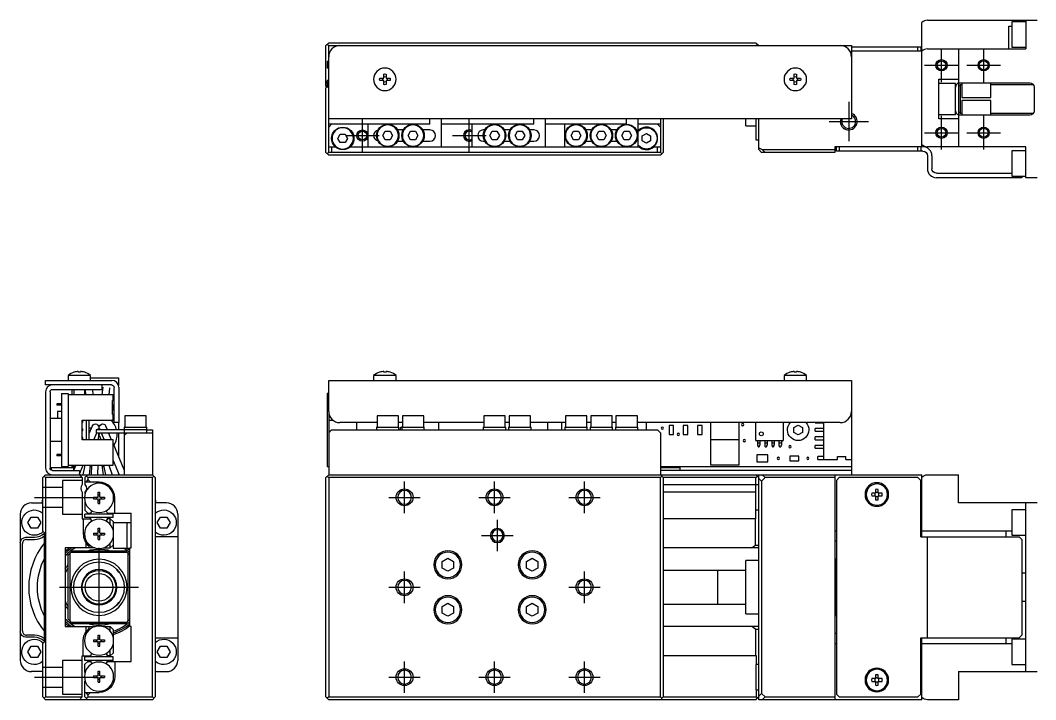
# Model space of a CAD drawing. Extents: x 0 to 600, y -8 to 203.
# Drawn here: x 0 to 180.6, y 82.5 to 203.4 of the extents above; entities that cross this region are included whole.
import ezdxf

# ---------------------------------------------------------------- set-up
doc = ezdxf.new("R2010")
doc.units = 0
doc.header["$LTSCALE"] = 0.5
doc.linetypes.add('CENTER', pattern=[50.8, 31.75, -6.35, 6.35, -6.35])
doc.linetypes.add('DASHED', pattern=[19.05, 12.7, -6.35])
for name, color, linetype in [('MSM_CENTER', 1, 'CENTER'), ('MSM_CONTINUOUS', 7, 'CONTINUOUS'), ('MSM_DASHED', 4, 'DASHED'), ('MSM_NARROW', 5, 'CONTINUOUS')]:
    doc.layers.add(name, color=color, linetype=linetype)

msp = doc.modelspace()

# ---------------------------------------------------------------- linework, layer by layer
at = {"layer": 'MSM_CENTER'}
for p, q in [((163.85, 192.41), (163.85, 198.41)), ((171.35, 192.41), (171.35, 198.41)), ((160.85, 195.41), (166.85, 195.41)), ((168.35, 195.41), (174.35, 195.41)), ((147.35, 188.91), (147.35, 181.91)), ((163.85, 180.41), (163.85, 186.41)), ((171.35, 180.41), (171.35, 186.41)), ((60.85, 179.91), (60.85, 185.91)), ((79.85, 179.91), (79.85, 185.91)), ((143.85, 185.41), (150.85, 185.41)), ((57.85, 182.91), (63.85, 182.91)), ((76.85, 182.91), (82.85, 182.91)), ((160.85, 183.41), (166.85, 183.41)), ((168.35, 183.41), (174.35, 183.41)), ((68.35, 115.74), (68.35, 121.34)), ((84.35, 115.74), (84.35, 121.34)), ((100.35, 115.74), (100.35, 121.34)), ((2.5, 118.54), (13, 118.54)), ((65.55, 118.54), (71.15, 118.54)), ((81.55, 118.54), (87.15, 118.54)), ((97.55, 118.54), (103.15, 118.54)), ((84.85, 108.94), (84.85, 114.54)), ((82.05, 111.74), (87.65, 111.74)), ((14, 95.54), (14, 109.54)), ((68.35, 99.74), (68.35, 105.34)), ((100.35, 99.74), (100.35, 105.34)), ((7, 102.54), (21, 102.54)), ((65.55, 102.54), (71.15, 102.54)), ((97.55, 102.54), (103.15, 102.54)), ((68.35, 83.74), (68.35, 89.34)), ((84.35, 83.74), (84.35, 89.34)), ((100.35, 83.74), (100.35, 89.34)), ((2.5, 86.54), (13, 86.54)), ((65.55, 86.54), (71.15, 86.54)), ((81.55, 86.54), (87.15, 86.54)), ((97.55, 86.54), (103.15, 86.54))]:
    msp.add_line(p, q, dxfattribs=at)
at = {"layer": 'MSM_CONTINUOUS'}
for p, q in [((160.35, 197.93), (160.35, 203.03)), ((161.35, 203.41), (180.85, 203.41)), ((175.85, 202.36), (176.35, 202.36)), ((175.85, 198.31), (175.85, 202.36)), ((176.35, 203.16), (176.35, 198.66)), ((178.85, 203.16), (176.35, 203.16)), ((178.85, 203.41), (178.85, 198.31)), ((54.35, 198.91), (54.85, 199.41)), ((54.35, 191.71), (54.35, 198.91)), ((54.6, 199.16), (54.85, 198.91)), ((54.85, 199.41), (130.85, 199.41)), ((54.85, 198.91), (147.85, 198.91)), ((54.85, 179.91), (54.85, 198.91)), ((131.35, 198.91), (130.85, 199.41)), ((130.85, 198.91), (131.1, 199.16)), ((147.85, 198.91), (147.85, 185.91)), ((147.85, 198.71), (160.15, 198.71)), ((159.65, 197.91), (159.65, 198.71)), ((160.15, 198.71), (160.15, 197.91)), ((176.35, 198.66), (178.85, 198.66)), ((160.35, 197.91), (147.85, 197.91)), ((160.35, 180.91), (160.35, 197.91)), ((161.35, 198.31), (178.85, 198.31)), ((166.85, 198.31), (166.85, 192.28)), ((54.55, 196.11), (54.55, 194.91)), ((54.85, 196.11), (54.55, 196.11)), ((54.85, 194.91), (54.55, 194.91)), ((64.65, 193.11), (64.65, 193.84)), ((65.05, 193.84), (65.05, 193.11)), ((137.65, 193.11), (137.65, 193.84)), ((138.05, 193.84), (138.05, 193.11)), ((54.85, 192.91), (54.35, 192.41)), ((54.85, 192.41), (54.35, 192.41)), ((54.35, 192.21), (54.85, 192.21)), ((54.35, 191.41), (54.85, 191.91)), ((54.45, 191.61), (54.35, 191.71)), ((54.45, 191.51), (54.45, 191.71)), ((54.6, 191.66), (54.85, 191.41)), ((54.85, 192.01), (54.75, 192.01)), ((63.92, 193.11), (64.65, 193.11)), ((64.65, 192.71), (63.92, 192.71)), ((64.65, 191.98), (64.65, 192.71)), ((65.05, 193.11), (65.78, 193.11)), ((65.05, 192.71), (65.05, 191.98)), ((65.78, 192.71), (65.05, 192.71)), ((136.92, 193.11), (137.65, 193.11)), ((137.65, 192.71), (136.92, 192.71)), ((137.65, 191.98), (137.65, 192.71)), ((138.05, 193.11), (138.78, 193.11)), ((138.05, 192.71), (138.05, 191.98)), ((138.78, 192.71), (138.05, 192.71)), ((163.35, 192.91), (166.85, 192.91)), ((163.35, 185.91), (163.35, 192.91)), ((166.35, 192.16), (163.35, 192.16)), ((166.35, 186.66), (166.35, 192.16)), ((166.85, 192.28), (166.94, 192.28)), ((166.86, 192.26), (166.94, 192.28)), ((166.95, 186.54), (166.95, 192.29)), ((167.15, 191.91), (166.95, 191.71)), ((167.15, 192.31), (179.55, 192.31)), ((167.15, 191.91), (167.15, 186.91)), ((167.45, 191.91), (167.15, 191.91)), ((167.45, 192.31), (167.45, 189.66)), ((172.65, 189.66), (172.65, 192.31)), ((180.24, 191.91), (172.65, 191.91)), ((180.35, 191.51), (180.35, 187.31)), ((54.35, 179.91), (54.35, 191.41)), ((167.45, 189.66), (172.65, 189.66)), ((167.45, 189.16), (167.45, 186.51)), ((172.65, 189.16), (167.45, 189.16)), ((172.65, 186.51), (172.65, 189.16)), ((163.35, 186.66), (166.35, 186.66)), ((166.85, 186.54), (166.85, 180.91)), ((166.85, 186.54), (166.94, 186.54)), ((166.94, 186.54), (166.86, 186.57)), ((166.95, 187.11), (167.15, 186.91)), ((167.15, 186.91), (167.45, 186.91)), ((179.55, 186.51), (167.15, 186.51)), ((172.65, 186.91), (180.24, 186.91)), ((147.85, 185.91), (54.85, 185.91)), ((54.85, 184.41), (55.35, 184.91)), ((72.85, 184.91), (54.85, 184.91)), ((61.85, 180.91), (61.85, 184.91)), ((72.85, 184.91), (72.85, 185.91)), ((74.85, 185.91), (74.85, 180.91)), ((91.35, 184.91), (74.85, 184.91)), ((80.35, 180.91), (80.35, 184.91)), ((91.35, 184.91), (91.35, 185.91)), ((93.35, 185.91), (93.35, 180.91)), ((107.85, 184.91), (93.35, 184.91)), ((96.85, 180.91), (96.85, 184.91)), ((107.85, 184.91), (107.85, 185.91)), ((109.85, 185.91), (109.85, 180.91)), ((113.85, 184.91), (109.85, 184.91)), ((113.35, 184.91), (113.85, 184.41)), ((113.85, 185.91), (113.85, 179.91)), ((114.35, 185.91), (114.35, 179.91)), ((129.05, 184.66), (129.05, 185.91)), ((129.05, 184.66), (130.85, 184.66)), ((130.85, 185.91), (130.85, 182.16)), ((131.35, 180.41), (131.35, 185.91)), ((166.85, 185.91), (163.35, 185.91)), ((56.49, 182.41), (56.92, 183.16)), ((56.92, 181.66), (56.49, 182.41)), ((56.92, 183.16), (57.78, 183.16)), ((57.78, 183.16), (58.22, 182.41)), ((58.22, 182.41), (57.78, 181.66)), ((64.49, 182.91), (64.92, 183.66)), ((64.92, 182.16), (64.49, 182.91)), ((64.92, 183.66), (65.78, 183.66)), ((65.78, 183.66), (66.22, 182.91)), ((66.22, 182.91), (65.78, 182.16)), ((68.12, 183.91), (67.08, 183.91)), ((68.99, 182.91), (69.42, 183.66)), ((69.42, 182.16), (68.99, 182.91)), ((69.42, 183.66), (70.28, 183.66)), ((70.28, 183.66), (70.72, 182.91)), ((70.72, 182.91), (70.28, 182.16)), ((72.85, 183.91), (71.58, 183.91)), ((82.62, 183.91), (82.35, 183.91)), ((83.49, 182.91), (83.92, 183.66)), ((83.92, 182.16), (83.49, 182.91)), ((83.92, 183.66), (84.78, 183.66)), ((84.78, 183.66), (85.22, 182.91)), ((85.22, 182.91), (84.78, 182.16)), ((87.12, 183.91), (86.08, 183.91)), ((87.99, 182.91), (88.42, 183.66)), ((88.42, 182.16), (87.99, 182.91)), ((88.42, 183.66), (89.28, 183.66)), ((89.28, 183.66), (89.72, 182.91)), ((89.72, 182.91), (89.28, 182.16)), ((91.35, 183.91), (90.58, 183.91)), ((97.99, 182.91), (98.42, 183.66)), ((98.42, 182.16), (97.99, 182.91)), ((98.42, 183.66), (99.28, 183.66)), ((99.28, 183.66), (99.72, 182.91)), ((99.72, 182.91), (99.28, 182.16)), ((101.62, 183.91), (100.58, 183.91)), ((102.49, 182.91), (102.92, 183.66)), ((102.92, 182.16), (102.49, 182.91)), ((102.92, 183.66), (103.78, 183.66)), ((103.78, 183.66), (104.22, 182.91)), ((104.22, 182.91), (103.78, 182.16)), ((106.12, 183.91), (105.08, 183.91)), ((106.99, 182.91), (107.42, 183.66)), ((107.42, 182.16), (106.99, 182.91)), ((107.42, 183.66), (108.28, 183.66)), ((108.28, 183.66), (108.72, 182.91)), ((108.72, 182.91), (108.28, 182.16)), ((110.6, 182.85), (111.35, 183.28)), ((110.6, 181.98), (110.6, 182.85)), ((111.35, 183.28), (112.1, 182.85)), ((112.1, 182.85), (112.1, 181.98)), ((54.85, 180.91), (56.03, 180.91)), ((55.35, 180.91), (55.35, 179.91)), ((57.78, 181.66), (56.92, 181.66)), ((58.67, 180.91), (110.03, 180.91)), ((65.78, 182.16), (64.92, 182.16)), ((67.08, 181.91), (68.12, 181.91)), ((70.28, 182.16), (69.42, 182.16)), ((71.58, 181.91), (72.85, 181.91)), ((82.35, 181.91), (82.62, 181.91)), ((84.78, 182.16), (83.92, 182.16)), ((86.08, 181.91), (87.12, 181.91)), ((89.28, 182.16), (88.42, 182.16)), ((90.58, 181.91), (91.35, 181.91)), ((99.28, 182.16), (98.42, 182.16)), ((100.58, 181.91), (101.62, 181.91)), ((103.78, 182.16), (102.92, 182.16)), ((105.08, 181.91), (106.12, 181.91)), ((108.28, 182.16), (107.42, 182.16)), ((111.35, 181.55), (110.6, 181.98)), ((112.1, 181.98), (111.35, 181.55)), ((112.67, 180.91), (113.85, 180.91)), ((113.35, 179.91), (113.35, 180.91)), ((130.85, 182.16), (131.35, 182.16)), ((131.35, 180.72), (131.96, 180.41)), ((160.55, 180.91), (144.85, 180.91)), ((144.85, 180.91), (144.85, 179.91)), ((145.15, 180.11), (145.15, 180.91)), ((145.65, 180.91), (145.65, 180.11)), ((159.65, 180.11), (159.65, 180.91)), ((160.15, 180.91), (160.15, 180.11)), ((178.85, 180.91), (161.35, 180.91)), ((178.85, 175.41), (178.85, 180.91)), ((54.85, 179.41), (54.35, 179.91)), ((54.85, 179.91), (54.6, 179.66)), ((113.85, 179.91), (54.85, 179.91)), ((113.85, 179.41), (54.85, 179.41)), ((114.1, 179.66), (113.85, 179.91)), ((113.85, 179.41), (114.35, 179.91)), ((131.85, 179.91), (131.35, 180.41)), ((144.85, 179.91), (131.85, 179.91)), ((131.96, 180.41), (144.85, 180.41)), ((131.96, 180.41), (132.46, 179.91)), ((160.55, 180.11), (145.15, 180.11)), ((161.35, 179.31), (161.35, 177.01)), ((162.15, 179.31), (162.15, 177.01)), ((176.35, 180.16), (176.35, 175.66)), ((178.85, 180.16), (176.35, 180.16)), ((162.95, 176.21), (176.35, 176.21)), ((178.15, 175.41), (162.95, 175.41)), ((176.35, 175.66), (178.85, 175.66)), ((177.65, 175.41), (177.65, 175.66)), ((178.15, 175.66), (178.15, 175.41)), ((180.85, 175.41), (178.85, 175.41)), ((10.3, 140.79), (10.3, 140.92)), ((10.7, 140.92), (10.7, 140.79)), ((64.65, 140.79), (64.65, 140.92)), ((65.05, 140.92), (65.05, 140.79)), ((137.65, 140.79), (137.65, 140.92)), ((138.05, 140.92), (138.05, 140.79)), ((4.5, 138.54), (4.5, 139.34)), ((4.5, 139.34), (16.3, 139.34)), ((12.5, 140.23), (8.5, 140.23)), ((8.5, 140.23), (8.5, 139.34)), ((9.57, 140.79), (9.55, 140.79)), ((10.7, 140.79), (10.3, 140.79)), ((11.45, 140.79), (11.43, 140.79)), ((12.5, 139.34), (12.5, 140.23)), ((12.5, 139.79), (17.47, 139.79)), ((17.47, 139.79), (17.47, 138.41)), ((54.85, 133.84), (54.85, 139.34)), ((54.85, 139.34), (147.85, 139.34)), ((66.85, 140.23), (62.85, 140.23)), ((62.85, 140.23), (62.85, 139.34)), ((63.92, 140.79), (63.9, 140.79)), ((65.05, 140.79), (64.65, 140.79)), ((65.8, 140.79), (65.78, 140.79)), ((66.85, 139.34), (66.85, 140.23)), ((139.85, 140.23), (135.85, 140.23)), ((135.85, 140.23), (135.85, 139.34)), ((136.92, 140.79), (136.9, 140.79)), ((138.05, 140.79), (137.65, 140.79)), ((138.8, 140.79), (138.78, 140.79)), ((139.85, 139.34), (139.85, 140.23)), ((147.85, 139.34), (147.85, 122.54)), ((16.2, 138.54), (4.5, 138.54)), ((4.5, 137.34), (4.5, 123.74)), ((5.3, 137.34), (5.3, 123.74)), ((5.7, 137.74), (14.5, 137.74)), ((9.19, 137.74), (9.19, 136.79)), ((9.5, 137.74), (9.5, 136.79)), ((11.5, 137.74), (11.67, 136.79)), ((11.5, 136.79), (11.5, 137.74)), ((12.99, 136.79), (12.82, 137.74)), ((14.5, 138.54), (14.5, 137.74)), ((14.65, 138.15), (14.53, 136.79)), ((15.83, 136.79), (15.95, 138.03)), ((16.7, 131.84), (16.7, 138.04)), ((17.5, 138.14), (17.5, 131.84)), ((7.3, 137.04), (7.3, 124.04)), ((7.3, 137.04), (8.5, 137.04)), ((8.5, 137.04), (8.5, 124.04)), ((16.5, 136.79), (8.5, 136.79)), ((16.4, 133.29), (16.4, 135.79)), ((16.5, 135.79), (16.4, 135.79)), ((16.5, 135.79), (16.5, 136.79)), ((54.55, 137.04), (54.55, 124.04)), ((54.85, 137.04), (54.55, 137.04)), ((7.3, 135.16), (6.5, 135.16)), ((6.5, 135.16), (6.5, 134.91)), ((7.3, 134.91), (6.5, 134.91)), ((7.3, 133.79), (6.62, 133.79)), ((6.62, 133.79), (6.62, 132.54)), ((16.4, 134.99), (16.5, 134.99)), ((16.4, 134.61), (16.5, 134.61)), ((16.4, 134.46), (16.5, 134.46)), ((16.4, 134.09), (16.5, 134.09)), ((16.5, 134.09), (16.5, 134.99)), ((7.3, 132.54), (5.3, 132.54)), ((11, 128.79), (11, 132.29)), ((11, 132.29), (16.5, 132.29)), ((11.7, 132.29), (11.7, 128.79)), ((12.2, 132.29), (12.2, 128.79)), ((16.5, 133.29), (16.4, 133.29)), ((16.5, 132.29), (16.5, 133.29)), ((22.4, 133.04), (18.6, 133.04)), ((18.6, 133.04), (18.6, 131.04)), ((22.4, 131.04), (22.4, 133.04)), ((54.93, 133.29), (54.85, 133.29)), ((54.85, 133.29), (54.85, 122.54)), ((54.85, 132.29), (55.59, 132.29)), ((67.25, 133.04), (63.45, 133.04)), ((63.45, 133.04), (63.45, 131.04)), ((67.25, 131.04), (67.25, 133.04)), ((71.75, 133.04), (67.95, 133.04)), ((67.95, 133.04), (67.95, 131.04)), ((71.75, 131.04), (71.75, 133.04)), ((86.25, 133.04), (82.45, 133.04)), ((82.45, 133.04), (82.45, 131.04)), ((86.25, 131.04), (86.25, 133.04)), ((90.75, 133.04), (86.95, 133.04)), ((86.95, 133.04), (86.95, 131.04)), ((90.75, 131.04), (90.75, 133.04)), ((100.75, 133.04), (96.95, 133.04)), ((96.95, 133.04), (96.95, 131.04)), ((100.75, 131.04), (100.75, 133.04)), ((105.25, 133.04), (101.45, 133.04)), ((101.45, 133.04), (101.45, 131.04)), ((105.25, 131.04), (105.25, 133.04)), ((109.75, 133.04), (105.95, 133.04)), ((105.95, 133.04), (105.95, 131.04)), ((109.75, 131.04), (109.75, 133.04)), ((12.8, 131.22), (12.2, 129.81)), ((13.07, 128.79), (13.6, 130.04)), ((13.5, 130.54), (13.5, 130.04)), ((22.5, 130.54), (13.5, 130.54)), ((13.5, 130.04), (23.5, 130.04)), ((13.81, 130.54), (13.9, 130.75)), ((14.1, 130.75), (14.19, 130.54)), ((14.4, 130.04), (14.93, 128.79)), ((15.49, 130.54), (15.2, 131.22)), ((16.24, 128.79), (15.71, 130.04)), ((17.5, 131.84), (16.7, 131.84)), ((17.47, 131.84), (17.47, 130.54)), ((17.47, 130.04), (17.47, 125.89)), ((18.5, 131.04), (22.5, 131.04)), ((18.5, 131.04), (22.5, 131.04)), ((18.5, 131.04), (18.5, 122.54)), ((18.5, 129.54), (19, 130.04)), ((22.5, 130.04), (22.5, 131.04)), ((22.5, 130.54), (23.5, 130.54)), ((23.5, 130.54), (23.5, 122.54)), ((55.35, 130.54), (54.85, 130.04)), ((55.35, 130.54), (113.35, 130.54)), ((63.45, 131.84), (56.85, 131.84)), ((59.85, 130.54), (59.85, 131.84)), ((63.35, 131.04), (67.35, 131.04)), ((63.35, 131.04), (63.35, 130.54)), ((67.95, 131.84), (67.25, 131.84)), ((67.35, 130.54), (67.35, 131.04)), ((67.6, 130.97), (67.95, 131.17)), ((67.6, 130.54), (67.6, 130.97)), ((67.85, 131.04), (71.85, 131.04)), ((67.85, 131.04), (67.85, 130.54)), ((82.45, 131.84), (71.75, 131.84)), ((71.85, 130.54), (71.85, 131.04)), ((74.45, 130.54), (74.45, 131.84)), ((82.35, 131.04), (86.35, 131.04)), ((82.35, 131.04), (82.35, 130.54)), ((86.95, 131.84), (86.25, 131.84)), ((86.35, 130.54), (86.35, 131.04)), ((86.85, 131.04), (90.85, 131.04)), ((86.85, 131.04), (86.85, 130.54)), ((96.95, 131.84), (90.75, 131.84)), ((90.85, 130.54), (90.85, 131.04)), ((93.85, 130.54), (93.85, 131.84)), ((96.25, 131.84), (96.25, 130.54)), ((96.85, 131.04), (100.85, 131.04)), ((96.85, 131.04), (96.85, 130.54)), ((101.45, 131.84), (100.75, 131.84)), ((100.85, 130.54), (100.85, 131.04)), ((101.35, 131.04), (105.35, 131.04)), ((101.35, 131.04), (101.35, 130.54)), ((105.95, 131.84), (105.25, 131.84)), ((105.35, 130.54), (105.35, 131.04)), ((105.85, 131.04), (109.85, 131.04)), ((105.85, 131.04), (105.85, 130.54)), ((145.85, 131.84), (109.75, 131.84)), ((109.85, 130.54), (109.85, 131.04)), ((111.35, 130.54), (111.35, 131.84)), ((113.85, 130.04), (113.35, 130.54)), ((113.85, 130.04), (113.85, 122.54)), ((116.18, 131.34), (115.38, 131.34)), ((115.38, 131.34), (115.38, 129.74)), ((116.18, 129.74), (116.18, 131.34)), ((117.92, 131.34), (117.92, 129.74)), ((118.72, 131.34), (117.92, 131.34)), ((118.72, 129.74), (118.72, 131.34)), ((120.46, 131.34), (120.46, 129.74)), ((121.26, 131.34), (120.46, 131.34)), ((121.26, 129.74), (121.26, 131.34)), ((122.85, 124.29), (122.85, 131.84)), ((127.85, 124.29), (127.85, 131.84)), ((130.8, 128.69), (130.8, 131.84)), ((135.7, 131.84), (135.7, 128.69)), ((137.6, 130.97), (138.35, 131.4)), ((137.6, 130.1), (137.6, 130.97)), ((138.35, 129.67), (137.6, 130.1)), ((138.35, 131.4), (139.1, 130.97)), ((139.1, 130.1), (138.35, 129.67)), ((139.1, 130.97), (139.1, 130.1)), ((141.35, 131.79), (141.35, 131.84)), ((141.35, 131.79), (142.85, 131.79)), ((141.35, 130.29), (141.35, 130.79)), ((142.85, 130.79), (141.35, 130.79)), ((141.35, 130.29), (142.85, 130.29)), ((142.85, 131.84), (142.85, 125.29)), ((5.3, 128.54), (7.3, 128.54)), ((16.5, 128.79), (11, 128.79)), ((13.93, 128.79), (13.95, 129.67)), ((14.08, 129.5), (14.31, 128.79)), ((16.5, 124.29), (16.5, 128.79)), ((115.38, 129.74), (116.18, 129.74)), ((117.92, 129.74), (118.72, 129.74)), ((120.46, 129.74), (121.26, 129.74)), ((127.85, 128.79), (122.85, 128.79)), ((135.6, 128.59), (130.9, 128.59)), ((131.13, 128.59), (131.13, 127.85)), ((131.56, 128.59), (131.56, 127.85)), ((132.4, 128.59), (132.4, 127.85)), ((132.83, 128.59), (132.83, 127.85)), ((133.67, 128.59), (133.67, 127.85)), ((134.1, 128.59), (134.1, 127.85)), ((134.94, 128.59), (134.94, 127.85)), ((135.37, 128.59), (135.37, 127.85)), ((141.35, 128.79), (141.35, 129.29)), ((142.85, 129.29), (141.35, 129.29)), ((141.35, 128.79), (142.85, 128.79)), ((18.5, 123.46), (16.5, 128.17)), ((131.56, 128.15), (131.13, 128.15)), ((131.24, 127.79), (131.13, 127.85)), ((131.24, 127.54), (131.24, 127.79)), ((131.24, 127.54), (131.44, 127.54)), ((131.56, 127.85), (131.44, 127.79)), ((131.44, 127.79), (131.44, 127.54)), ((132.83, 128.15), (132.4, 128.15)), ((132.51, 127.79), (132.4, 127.85)), ((132.51, 127.54), (132.51, 127.79)), ((132.51, 127.54), (132.71, 127.54)), ((132.83, 127.85), (132.71, 127.79)), ((132.71, 127.79), (132.71, 127.54)), ((134.1, 128.15), (133.67, 128.15)), ((133.78, 127.79), (133.67, 127.85)), ((133.78, 127.54), (133.78, 127.79)), ((133.78, 127.54), (133.98, 127.54)), ((134.1, 127.85), (133.98, 127.79)), ((133.98, 127.79), (133.98, 127.54)), ((135.37, 128.15), (134.94, 128.15)), ((135.05, 127.79), (134.94, 127.85)), ((135.05, 127.54), (135.05, 127.79)), ((135.05, 127.54), (135.25, 127.54)), ((135.37, 127.85), (135.25, 127.79)), ((135.25, 127.79), (135.25, 127.54)), ((141.35, 127.29), (141.35, 127.79)), ((142.85, 127.79), (141.35, 127.79)), ((141.35, 127.29), (142.85, 127.29)), ((7.3, 126.16), (6.5, 126.16)), ((6.5, 126.16), (6.5, 125.91)), ((7.3, 125.91), (6.5, 125.91)), ((16.5, 125.1), (17.59, 122.54)), ((132.98, 126.08), (130.98, 126.08)), ((130.98, 126.08), (130.98, 124.83)), ((130.98, 124.83), (132.98, 124.83)), ((132.98, 124.83), (132.98, 126.08)), ((136.89, 125.86), (136.89, 125.06)), ((138.49, 125.86), (136.89, 125.86)), ((136.89, 125.06), (138.49, 125.06)), ((138.49, 125.06), (138.49, 125.86)), ((141.85, 125.29), (141.85, 125.79)), ((142.85, 125.79), (141.85, 125.79)), ((141.85, 125.29), (145.35, 125.29)), ((145.35, 125.79), (146.85, 125.79)), ((145.35, 125.29), (145.35, 125.79)), ((146.85, 125.29), (146.85, 125.79)), ((146.85, 125.29), (147.85, 125.29)), ((5.5, 123.84), (9.5, 123.84)), ((5.5, 123.84), (5.5, 123.39)), ((5.7, 123.34), (10.5, 123.34)), ((7.3, 124.04), (8.5, 124.04)), ((8.5, 124.29), (16.5, 124.29)), ((9.19, 124.29), (9.19, 123.94)), ((9.7, 123.94), (9.19, 123.94)), ((9.85, 124.29), (9.5, 123.46)), ((9.5, 123.34), (9.5, 123.84)), ((10.5, 122.74), (11.16, 124.29)), ((10.5, 123.34), (10.5, 122.54)), ((11.17, 122.54), (11.55, 124.29)), ((12.31, 122.54), (12.46, 124.29)), ((12.63, 123.94), (12.43, 123.94)), ((12.64, 124.29), (12.6, 122.54)), ((13.8, 122.54), (13.84, 124.29)), ((14.8, 122.54), (14.55, 124.29)), ((14.89, 123.94), (14.6, 123.94)), ((14.82, 124.29), (15.16, 122.54)), ((15.75, 124.29), (16.31, 122.54)), ((54.55, 124.04), (54.85, 124.04)), ((113.85, 124.04), (147.85, 124.04)), ((113.85, 123.84), (117.35, 123.84)), ((147.85, 123.34), (113.85, 123.34)), ((117.35, 123.34), (117.35, 124.04)), ((127.85, 124.29), (122.85, 124.29)), ((4, 122.04), (4.5, 122.54)), ((4, 112.54), (4, 122.04)), ((4.5, 122.04), (4.25, 122.29)), ((4.5, 122.54), (23.5, 122.54)), ((4.5, 122.04), (4.5, 83.04)), ((11, 122.04), (4.5, 122.04)), ((10.5, 122.54), (11, 122.04)), ((11, 122.04), (11, 120.8)), ((12, 122.54), (11.5, 122.04)), ((11.5, 122.04), (11.5, 120.8)), ((14, 121.24), (11.5, 121.24)), ((12, 121.74), (11.65, 121.24)), ((12, 122.04), (11.75, 122.29)), ((12, 122.04), (12, 121.74)), ((23.5, 122.04), (12, 122.04)), ((12.5, 121.24), (12, 121.74)), ((17.57, 122.54), (17.53, 122.67)), ((23.5, 122.54), (24, 122.04)), ((23.75, 122.29), (23.5, 122.04)), ((23.5, 83.04), (23.5, 122.04)), ((24, 122.04), (24, 83.04)), ((54.85, 122.54), (54.35, 122.04)), ((54.35, 83.04), (54.35, 122.04)), ((54.6, 122.29), (54.85, 122.04)), ((54.85, 122.54), (160.35, 122.54)), ((54.85, 122.04), (54.85, 83.04)), ((113.85, 122.04), (54.85, 122.04)), ((114.35, 122.04), (113.85, 122.54)), ((113.85, 122.04), (114.1, 122.29)), ((113.85, 83.04), (113.85, 122.04)), ((130.85, 122.04), (114.35, 122.04)), ((114.35, 122.04), (114.35, 83.04)), ((131.35, 122.04), (130.85, 122.54)), ((130.85, 122.04), (131.1, 122.29)), ((130.85, 120.8), (130.85, 122.04)), ((131.35, 82.54), (131.35, 122.54)), ((131.85, 121.42), (131.35, 121.92)), ((132.46, 122.04), (131.85, 121.42)), ((131.85, 121.42), (131.85, 83.65)), ((131.96, 122.54), (132.46, 122.04)), ((144.85, 122.04), (132.46, 122.04)), ((144.85, 122.54), (144.85, 82.54)), ((145.65, 122.04), (145.15, 121.54)), ((145.15, 121.54), (145.15, 83.54)), ((159.65, 122.04), (145.65, 122.04)), ((160.15, 121.54), (159.65, 122.04)), ((160.15, 111.54), (160.15, 121.54)), ((160.35, 111.54), (160.35, 122.54)), ((161.35, 122.54), (166.85, 122.54)), ((166.85, 117.54), (166.85, 122.54)), ((11, 119.48), (11, 114.74)), ((11.5, 119.48), (11.5, 119.15)), ((13.86, 119.44), (14.15, 119.44)), ((13.86, 118.64), (13.86, 119.44)), ((14.15, 118.64), (14.15, 119.44)), ((114.35, 120.8), (130.85, 120.8)), ((130.85, 119.48), (114.35, 119.48)), ((130.85, 114.74), (130.85, 120.79)), ((131.35, 120.79), (130.85, 120.79)), ((152.11, 119.28), (151.43, 119.28)), ((152.11, 119.96), (152.11, 119.28)), ((152.59, 119.28), (152.59, 119.96)), ((153.27, 119.28), (152.59, 119.28)), ((2, 117.54), (4, 117.54)), ((3.88, 117.54), (4, 118.24)), ((11.5, 117.72), (11.5, 116.24)), ((13, 118.58), (13.8, 118.58)), ((13, 118.58), (13, 118.29)), ((13, 118.29), (13.8, 118.29)), ((13.53, 118.29), (13.53, 118.58)), ((14.15, 118.91), (13.86, 118.91)), ((13.86, 117.44), (13.86, 118.23)), ((13.86, 117.97), (14.15, 117.97)), ((13.86, 117.44), (14.15, 117.44)), ((14.15, 117.44), (14.15, 118.23)), ((14.21, 118.58), (15, 118.58)), ((14.21, 118.29), (15, 118.29)), ((14.47, 118.29), (14.47, 118.58)), ((15, 118.58), (15, 118.29)), ((16.8, 115.74), (16.8, 118.44)), ((24, 118.24), (24.12, 117.54)), ((26, 117.54), (24, 117.54)), ((151.43, 118.8), (152.11, 118.8)), ((152.11, 118.8), (152.11, 118.12)), ((152.59, 118.12), (152.59, 118.8)), ((152.59, 118.8), (153.27, 118.8)), ((180.85, 117.54), (166.85, 117.54)), ((178.85, 87.54), (178.85, 117.54)), ((11.5, 116.24), (12, 115.74)), ((12, 115.74), (12.48, 115.74)), ((12.54, 115.82), (12.48, 115.74)), ((15.52, 115.74), (15.33, 116.06)), ((15.52, 115.74), (19.7, 115.74)), ((19.7, 109.54), (19.7, 115.74)), ((130.85, 116.29), (131.35, 116.29)), ((176.35, 116.29), (176.35, 111.79)), ((178.85, 116.29), (176.35, 116.29)), ((0, 115.54), (0, 89.54)), ((1.35, 114.04), (1.92, 115.04)), ((1.92, 113.04), (1.35, 114.04)), ((1.92, 115.04), (3.08, 115.04)), ((3.08, 115.04), (3.65, 114.04)), ((3.65, 114.04), (3.08, 113.04)), ((11, 114.74), (12.46, 114.74)), ((11.2, 114.74), (11.2, 112.04)), ((16.5, 115.54), (11.5, 115.54)), ((11.5, 114.94), (11.5, 115.54)), ((16.5, 114.94), (11.5, 114.94)), ((12.46, 114.74), (12.54, 114.6)), ((15.33, 114.36), (15.54, 114.74)), ((16, 114.74), (15.54, 114.74)), ((16, 113.7), (16, 114.74)), ((16, 114.74), (16.5, 114.24)), ((16.5, 114.94), (16.5, 115.54)), ((16.5, 114.24), (16.5, 112.75)), ((19.7, 113.99), (16.5, 113.99)), ((19, 109.49), (19, 113.99)), ((24.35, 114.04), (24.92, 115.04)), ((24.92, 113.04), (24.35, 114.04)), ((24.92, 115.04), (26.08, 115.04)), ((26.08, 115.04), (26.65, 114.04)), ((26.65, 114.04), (26.08, 113.04)), ((28, 115.54), (28, 111.54)), ((130.85, 114.74), (114.35, 114.74)), ((130.75, 110.04), (130.75, 114.74)), ((3.08, 113.04), (1.92, 113.04)), ((4.3, 112.24), (4, 112.54)), ((4.3, 92.84), (4.3, 112.24)), ((13, 112.18), (13.8, 112.18)), ((13, 112.18), (13, 111.89)), ((13.53, 111.89), (13.53, 112.18)), ((13.86, 113.04), (14.15, 113.04)), ((13.86, 112.24), (13.86, 113.04)), ((14.15, 112.51), (13.86, 112.51)), ((14.15, 112.24), (14.15, 113.04)), ((14.21, 112.18), (15, 112.18)), ((14.47, 111.89), (14.47, 112.18)), ((15, 112.18), (15, 111.89)), ((26.08, 113.04), (24.92, 113.04)), ((145.15, 112.54), (144.85, 112.54)), ((176.35, 112.54), (160.15, 112.54)), ((175.35, 111.54), (175.35, 112.54)), ((0.38, 94.76), (0.38, 110.31)), ((1, 111.44), (2.5, 111.44)), ((1.13, 111.05), (2.5, 111.05)), ((11.7, 109.54), (11.7, 110.44)), ((13, 111.89), (13.8, 111.89)), ((13.86, 111.04), (13.86, 111.83)), ((13.86, 111.57), (14.15, 111.57)), ((13.86, 111.04), (14.15, 111.04)), ((14.15, 111.04), (14.15, 111.83)), ((14.21, 111.89), (15, 111.89)), ((16, 109.54), (16, 110.38)), ((16.5, 111.32), (16.5, 109.49)), ((28, 111.54), (24, 111.54)), ((28, 111.54), (28, 93.54)), ((144.85, 110.79), (145.15, 110.79)), ((160.15, 111.54), (177.65, 111.54)), ((161.35, 93.54), (161.35, 111.54)), ((176.35, 111.79), (178.85, 111.79)), ((178.15, 111.04), (177.65, 111.54)), ((178.15, 111.04), (178.15, 94.04)), ((8, 109.54), (8, 95.54)), ((13.29, 109.54), (8, 109.54)), ((8.5, 108.24), (8.8, 108.54)), ((9, 108.74), (8.8, 108.54)), ((8.8, 108.54), (8.8, 96.54)), ((9, 108.74), (9.3, 109.04)), ((19, 108.74), (9, 108.74)), ((9.3, 109.04), (18.7, 109.04)), ((12.2, 109.89), (12.2, 109.54)), ((14.71, 109.54), (16, 109.54)), ((16.5, 110.04), (16, 109.54)), ((16.5, 109.49), (19.5, 109.49)), ((18.7, 109.04), (19, 108.74)), ((19.2, 108.54), (19, 108.74)), ((19.2, 96.54), (19.2, 108.54)), ((19.2, 108.54), (19.5, 108.24)), ((19.5, 95.54), (19.5, 109.54)), ((19.5, 109.54), (19.7, 109.54)), ((131.35, 109.54), (114.35, 109.54)), ((130.04, 109.54), (130.75, 110.04)), ((130.75, 110.04), (131.35, 110.04)), ((8.5, 96.84), (8.5, 108.24)), ((75.05, 107.11), (76.05, 107.69)), ((75.05, 105.96), (75.05, 107.11)), ((76.05, 107.69), (77.05, 107.11)), ((77.05, 107.11), (77.05, 105.96)), ((90.05, 107.11), (91.05, 107.69)), ((90.05, 105.96), (90.05, 107.11)), ((91.05, 107.69), (92.05, 107.11)), ((92.05, 107.11), (92.05, 105.96)), ((129.05, 97.79), (129.05, 107.29)), ((131.35, 107.29), (129.05, 107.29)), ((145.05, 107.54), (144.85, 107.34)), ((145.05, 107.54), (145.05, 97.54)), ((145.15, 107.54), (145.05, 107.54)), ((17.2, 105.51), (17.2, 105.7)), ((17.2, 105.51), (17.43, 105.29)), ((17.43, 105.46), (17.43, 105.29)), ((17.43, 105.29), (17.56, 105.29)), ((76.05, 105.38), (75.05, 105.96)), ((77.05, 105.96), (76.05, 105.38)), ((91.05, 105.38), (90.05, 105.96)), ((92.05, 105.96), (91.05, 105.38)), ((129.05, 105.54), (114.35, 105.54)), ((124.05, 99.54), (124.05, 105.54)), ((178.85, 105.04), (178.15, 105.04)), ((11.04, 101.48), (11.04, 101.47)), ((16.97, 101.47), (16.97, 101.47)), ((12.56, 99.74), (12.63, 99.74)), ((12.69, 99.67), (12.63, 99.74)), ((15.38, 99.74), (15.31, 99.67)), ((15.38, 99.74), (15.44, 99.74)), ((17.43, 99.79), (17.2, 99.56)), ((17.2, 99.37), (17.2, 99.56)), ((17.43, 99.79), (17.43, 99.62)), ((17.56, 99.79), (17.43, 99.79)), ((75.05, 99.11), (76.05, 99.69)), ((76.05, 99.69), (77.05, 99.11)), ((90.05, 99.11), (91.05, 99.69)), ((91.05, 99.69), (92.05, 99.11)), ((114.35, 99.54), (129.05, 99.54)), ((178.15, 100.04), (178.85, 100.04)), ((75.05, 97.96), (75.05, 99.11)), ((76.05, 97.38), (75.05, 97.96)), ((77.05, 97.96), (76.05, 97.38)), ((77.05, 99.11), (77.05, 97.96)), ((90.05, 97.96), (90.05, 99.11)), ((91.05, 97.38), (90.05, 97.96)), ((92.05, 97.96), (91.05, 97.38)), ((92.05, 99.11), (92.05, 97.96)), ((129.05, 97.79), (131.35, 97.79)), ((144.85, 97.74), (145.05, 97.54)), ((145.05, 97.54), (145.15, 97.54)), ((8.8, 96.54), (8.5, 96.84)), ((8.8, 96.54), (9, 96.34)), ((9, 96.34), (19, 96.34)), ((9.3, 96.04), (9, 96.34)), ((18.7, 96.04), (9.3, 96.04)), ((19, 96.34), (18.7, 96.04)), ((19, 96.34), (19.2, 96.54)), ((19.5, 96.84), (19.2, 96.54)), ((2.5, 94.02), (1.13, 94.02)), ((8, 95.54), (13.29, 95.54)), ((11.7, 94.63), (11.7, 95.54)), ((12.2, 95.54), (12.2, 95.18)), ((13.86, 94.04), (14.15, 94.04)), ((13.86, 93.24), (13.86, 94.04)), ((14.15, 93.24), (14.15, 94.04)), ((14.71, 95.54), (16, 95.54)), ((16, 94.7), (16, 95.54)), ((16, 95.54), (16.5, 95.04)), ((16.5, 95.04), (16.5, 93.75)), ((19.7, 95.54), (19.5, 95.54)), ((19.7, 89.34), (19.7, 95.54)), ((131.35, 95.54), (114.35, 95.54)), ((130.85, 95.04), (130.14, 95.54)), ((130.85, 90.34), (130.85, 95.04)), ((131.35, 95.04), (130.85, 95.04)), ((145.15, 94.29), (144.85, 94.29)), ((177.65, 93.54), (178.15, 94.04)), ((2.5, 93.64), (1, 93.64)), ((4, 92.54), (4.3, 92.84)), ((4, 83.04), (4, 92.54)), ((11.2, 90.34), (11.2, 93.04)), ((13, 93.18), (13.8, 93.18)), ((13, 93.18), (13, 92.89)), ((13, 92.89), (13.8, 92.89)), ((13.53, 92.89), (13.53, 93.18)), ((14.15, 93.51), (13.86, 93.51)), ((13.86, 92.04), (13.86, 92.83)), ((13.86, 92.57), (14.15, 92.57)), ((14.15, 92.04), (14.15, 92.83)), ((14.21, 93.18), (15, 93.18)), ((14.21, 92.89), (15, 92.89)), ((14.47, 92.89), (14.47, 93.18)), ((15, 93.18), (15, 92.89)), ((16.5, 92.32), (16.5, 90.84)), ((24, 93.54), (28, 93.54)), ((28, 93.54), (28, 89.54)), ((144.85, 92.54), (145.15, 92.54)), ((160.15, 83.54), (160.15, 93.54)), ((160.15, 93.54), (177.65, 93.54)), ((160.15, 92.54), (176.35, 92.54)), ((160.35, 82.54), (160.35, 93.54)), ((175.35, 92.54), (175.35, 93.54)), ((176.35, 93.29), (176.35, 88.79)), ((178.85, 93.29), (176.35, 93.29)), ((1.35, 91.04), (1.92, 92.04)), ((1.92, 90.04), (1.35, 91.04)), ((1.92, 92.04), (3.08, 92.04)), ((3.08, 92.04), (3.65, 91.04)), ((3.65, 91.04), (3.08, 90.04)), ((11, 90.34), (12.46, 90.34)), ((11, 83.04), (11, 90.34)), ((12.54, 90.47), (12.46, 90.34)), ((13.86, 92.04), (14.15, 92.04)), ((15.54, 90.34), (15.33, 90.71)), ((16, 90.34), (15.54, 90.34)), ((16, 90.34), (16, 91.38)), ((16.5, 90.84), (16, 90.34)), ((24.35, 91.04), (24.92, 92.04)), ((24.92, 90.04), (24.35, 91.04)), ((24.92, 92.04), (26.08, 92.04)), ((26.08, 92.04), (26.65, 91.04)), ((26.65, 91.04), (26.08, 90.04)), ((130.95, 90.34), (114.35, 90.34)), ((130.95, 88.79), (130.95, 90.34)), ((3.08, 90.04), (1.92, 90.04)), ((16.5, 90.14), (11.5, 90.14)), ((11.5, 89.54), (11.5, 90.14)), ((16.5, 89.54), (11.5, 89.54)), ((12, 89.34), (11.5, 88.84)), ((11.5, 87.35), (11.5, 88.84)), ((12, 89.34), (12.48, 89.34)), ((12.48, 89.34), (12.54, 89.25)), ((15.33, 89.01), (15.52, 89.34)), ((15.52, 89.34), (19.7, 89.34)), ((16.5, 89.54), (16.5, 90.14)), ((16.8, 89.34), (16.8, 86.64)), ((26.08, 90.04), (24.92, 90.04)), ((130.85, 88.79), (130.85, 84.29)), ((131.35, 88.79), (130.85, 88.79)), ((176.35, 88.79), (178.85, 88.79)), ((4, 87.54), (2, 87.54)), ((13, 86.78), (13.8, 86.78)), ((13, 86.78), (13, 86.49)), ((13.53, 86.49), (13.53, 86.78)), ((13.86, 87.64), (14.15, 87.64)), ((13.86, 86.84), (13.86, 87.64)), ((14.15, 87.11), (13.86, 87.11)), ((14.15, 86.84), (14.15, 87.64)), ((14.21, 86.78), (15, 86.78)), ((14.47, 86.49), (14.47, 86.78)), ((15, 86.78), (15, 86.49)), ((24, 87.54), (26, 87.54)), ((152.11, 86.96), (152.11, 86.28)), ((152.59, 86.28), (152.59, 86.96)), ((166.85, 87.54), (180.85, 87.54)), ((166.85, 87.54), (166.85, 82.54)), ((11.5, 83.04), (11.5, 85.92)), ((13, 86.49), (13.8, 86.49)), ((13.86, 85.64), (13.86, 86.43)), ((13.86, 86.17), (14.15, 86.17)), ((13.86, 85.64), (14.15, 85.64)), ((14.15, 85.64), (14.15, 86.43)), ((14.21, 86.49), (15, 86.49)), ((152.11, 86.28), (151.43, 86.28)), ((151.43, 85.8), (152.11, 85.8)), ((152.11, 85.8), (152.11, 85.12)), ((153.27, 86.28), (152.59, 86.28)), ((152.59, 85.12), (152.59, 85.8)), ((152.59, 85.8), (153.27, 85.8)), ((11.5, 83.84), (14, 83.84)), ((11.65, 83.84), (12, 83.34)), ((12, 83.34), (12.5, 83.84)), ((12, 83.34), (12, 83.04)), ((130.85, 84.29), (131.35, 84.29)), ((130.95, 83.04), (130.95, 84.29)), ((131.35, 83.15), (131.85, 83.65)), ((131.85, 83.65), (132.46, 83.04)), ((145.15, 83.54), (145.65, 83.04)), ((159.65, 83.04), (160.15, 83.54)), ((4.5, 82.54), (4, 83.04)), ((4.25, 82.79), (4.5, 83.04)), ((4.5, 83.04), (11, 83.04)), ((23.5, 82.54), (4.5, 82.54)), ((11, 83.04), (10.5, 82.54)), ((11.5, 83.04), (12, 82.54)), ((11.75, 82.79), (12, 83.04)), ((12, 83.04), (23.5, 83.04)), ((23.5, 83.04), (23.75, 82.79)), ((24, 83.04), (23.5, 82.54)), ((54.35, 83.04), (54.85, 82.54)), ((54.85, 83.04), (54.6, 82.79)), ((54.85, 83.04), (113.85, 83.04)), ((130.85, 82.54), (54.85, 82.54)), ((114.1, 82.79), (113.85, 83.04)), ((113.85, 82.54), (114.35, 83.04)), ((114.35, 83.04), (130.95, 83.04)), ((130.85, 82.54), (131.15, 82.84)), ((131.15, 82.84), (130.95, 83.04)), ((131.15, 82.84), (131.35, 83.04)), ((160.35, 82.54), (131.35, 82.54)), ((132.46, 83.04), (131.96, 82.54)), ((132.46, 83.04), (144.85, 83.04)), ((145.65, 83.04), (159.65, 83.04)), ((166.85, 82.54), (161.35, 82.54))]:
    msp.add_line(p, q, dxfattribs=at)
for centre, radius in [((163.85, 195.41), 0.783), ((171.35, 195.41), 0.783), ((57.35, 182.41), 2), ((65.35, 182.91), 2), ((69.85, 182.91), 2), ((84.35, 182.91), 2), ((88.85, 182.91), 2), ((98.85, 182.91), 2), ((103.35, 182.91), 2), ((107.85, 182.91), 2), ((60.85, 182.91), 0.783), ((163.85, 183.41), 0.783), ((171.35, 183.41), 0.783), ((131.8, 129.84), 0.35), ((14, 102.54), 4.5), ((14, 102.54), 3)]:
    msp.add_circle(centre, radius, dxfattribs=at)
at = {"layer": 'MSM_CONTINUOUS', "extrusion": (0, 0, -1)}
for centre, radius in [((-64.85, 192.91), 2), ((-137.85, 192.91), 2), ((-57.35, 182.41), 1.9), ((-65.35, 182.91), 1.9), ((-69.85, 182.91), 1.9), ((-84.35, 182.91), 1.9), ((-88.85, 182.91), 1.9), ((-98.85, 182.91), 1.9), ((-103.35, 182.91), 1.9), ((-107.85, 182.91), 1.9), ((-114.2, 130.85), 0.2), ((-128.48, 131.48), 0.2), ((-117.05, 129.74), 0.2), ((-128.8, 128.64), 0.2), ((-136.89, 127.54), 0.2), ((-134.83, 125.46), 0.2), ((-140.07, 125.46), 0.2), ((-14, 118.44), 2.6), ((-152.35, 119.04), 2.1), ((-68.35, 118.54), 1.23), ((-84.35, 118.54), 1.23), ((-100.35, 118.54), 1.23), ((-152.35, 119.04), 1.9), ((-14, 112.04), 2.6), ((-84.85, 111.74), 1.01), ((-76.05, 106.54), 2.5), ((-76.05, 106.54), 2.25), ((-91.05, 106.54), 2.5), ((-91.05, 106.54), 2.25), ((-14, 102.54), 5), ((-14, 102.54), 3.15), ((-68.35, 102.54), 1.23), ((-100.35, 102.54), 1.23), ((-76.05, 98.54), 2.5), ((-76.05, 98.54), 2.25), ((-91.05, 98.54), 2.5), ((-91.05, 98.54), 2.25), ((-14, 93.04), 2.6), ((-14, 86.64), 2.6), ((-68.35, 86.54), 1.23), ((-84.35, 86.54), 1.23), ((-100.35, 86.54), 1.23), ((-152.35, 86.04), 2.1), ((-152.35, 86.04), 1.9)]:
    msp.add_circle(centre, radius, dxfattribs=at)
at = {"layer": 'MSM_CONTINUOUS'}
for centre, radius, start, end in [((161.35, 201.91), 1.5, 90, 131.8103), ((56.85, 196.91), 2, 90, 180), ((145.85, 196.91), 2, 0, 90), ((161.35, 196.81), 1.5, 90, 131.8103), ((64.85, 192.91), 0.435, 62.6335, 117.3665), ((137.85, 192.91), 0.435, 62.6335, 117.3665), ((54.75, 191.71), 0.3, 90, 180), ((64.85, 192.91), 0.435, 152.6335, 207.3665), ((64.85, 192.91), 0.435, 242.6335, 297.3665), ((64.85, 192.91), 0.435, 332.6335, 27.3665), ((137.85, 192.91), 0.435, 152.6335, 207.3665), ((137.85, 192.91), 0.435, 242.6335, 297.3665), ((137.85, 192.91), 0.435, 332.6335, 27.3665), ((167.15, 191.51), 0.801, 111.0842, 179.9342), ((147.35, 185.41), 1.23, 156.0042, 66.0042), ((167.15, 187.31), 0.802, 180.0987, 248.3566), ((111.35, 182.41), 2, 221.4096, 139.4584), ((63.85, 182.91), 1, 104.4775, 255.5225), ((72.85, 182.91), 1, 270, 90), ((79.85, 182.91), 0.783, 50.3451, 309.6549), ((82.35, 182.91), 1, 90, 270), ((91.35, 182.91), 1, 270, 90), ((161.35, 182.41), 1.5, 228.1897, 270), ((160.55, 179.31), 1.6, 0, 90), ((162.95, 177.01), 1.6, 180, 270), ((10.5, 137.74), 3.19, 93.5904, 106.9053), ((10.5, 137.74), 3.19, 73.0947, 86.4096), ((64.85, 137.74), 3.19, 93.5904, 106.9053), ((64.85, 137.74), 3.19, 73.0947, 86.4096), ((137.85, 137.74), 3.19, 93.5904, 106.9053), ((137.85, 137.74), 3.19, 73.0947, 86.4096), ((10.5, 137.74), 3.2, 107.27, 128.6822), ((10.5, 137.74), 3.2, 51.3178, 72.73), ((16.3, 138.14), 1.2, 0, 90), ((64.85, 137.74), 3.2, 107.27, 128.6822), ((64.85, 137.74), 3.2, 51.3178, 72.73), ((137.85, 137.74), 3.2, 107.27, 128.6822), ((137.85, 137.74), 3.2, 51.3178, 72.73), ((5.7, 137.34), 1.2, 90, 180), ((56.85, 133.84), 2, 180, 270), ((145.85, 133.84), 2, 270, 0), ((10.9, 132.04), 0.25, 293.5782, 66.4218), ((13.73, 129.69), 3.5, 14.0553, 47.9754), ((10.9, 130.54), 0.25, 293.5782, 66.4218), ((13.73, 129.69), 3.5, 326.9255, 5.7392), ((10.9, 129.04), 0.25, 293.5782, 66.4218), ((130.9, 128.69), 0.1, 180, 270), ((135.6, 128.69), 0.1, 270, 0), ((5.7, 123.74), 1.2, 180, 270), ((14, 118.44), 2.8, 0, 90), ((11.75, 120.14), 1, 138.5904, 221.4096), ((152.35, 119.04), 0.95, 165.3667, 194.6333), ((152.35, 119.04), 0.365, 138.8496, 221.1504), ((152.35, 119.04), 0.95, 75.3667, 104.6333), ((152.35, 119.04), 0.365, 48.8496, 131.1504), ((152.35, 119.04), 0.365, 318.8496, 41.1504), ((152.35, 119.04), 0.95, 345.3667, 14.6333), ((2, 115.54), 2, 90, 180), ((26, 115.54), 2, 0, 90), ((152.35, 119.04), 0.365, 228.8496, 311.1504), ((152.35, 119.04), 0.95, 255.3667, 284.6333), ((14, 115.24), 1.59, 160.1817, 169.1069), ((14.12, 115.07), 1.75, 141.5493, 154.5052), ((13.89, 115.07), 1.75, 34.5052, 38.4507), ((14, 115.24), 1.59, 10.8931, 19.8183), ((14, 115.24), 1.59, 190.8931, 216.1972), ((14.12, 115.35), 1.75, 205.4948, 217.006), ((14, 115.24), 1.59, 323.8028, 349.107), ((13.89, 115.35), 1.75, 322.994, 325.4948), ((2.5, 114.04), 2.6, 270, 313.8131), ((14, 112.04), 2.8, 180, 229.9948), ((1.11, 110.33), 0.728, 88.6011, 181.3989), ((14, 102.54), 12.5, 140.8958, 219.1042), ((2.5, 114.04), 2.98, 270, 307.1302), ((14, 102.54), 8.5, 124.5603, 134.9009), ((14, 102.54), 8.2, 121.3881, 137.0297), ((14, 102.54), 8.2, 47.8764, 57.9474), ((14, 102.54), 8.5, 49.6798, 54.8499), ((14, 102.54), 11, 151.8625, 208.1375), ((14, 102.54), 6.5, 147.7958, 157.3801), ((14, 102.54), 6.5, 202.6199, 212.2042), ((14, 102.54), 8.2, 222.9703, 238.6119), ((14, 102.54), 8.5, 225.0991, 235.4397), ((14, 102.54), 8.2, 287.7508, 312.1236), ((14, 102.54), 8.5, 287.1046, 310.3202), ((1.11, 94.75), 0.728, 178.5861, 271.4139), ((2.5, 91.04), 2.98, 52.8698, 90), ((14, 93.04), 2.8, 130.0052, 145.2281), ((2.5, 91.04), 2.6, 46.1869, 90), ((14, 89.84), 1.59, 143.8028, 169.1069), ((14.12, 89.72), 1.75, 142.994, 154.5052), ((13.89, 89.72), 1.75, 34.5052, 37.006), ((14, 89.84), 1.59, 10.8931, 36.1972), ((2, 89.54), 2, 180, 270), ((14, 89.84), 1.59, 190.8931, 199.8183), ((14.12, 90), 1.75, 205.4948, 218.4507), ((13.89, 90), 1.75, 321.5493, 325.4948), ((14, 89.84), 1.59, 340.1817, 349.1069), ((26, 89.54), 2, 270, 0), ((152.35, 86.04), 0.95, 75.3667, 104.6333), ((152.35, 86.04), 0.95, 165.3667, 194.6333), ((152.35, 86.04), 0.365, 138.8496, 221.1504), ((152.35, 86.04), 0.365, 48.8496, 131.1504), ((152.35, 86.04), 0.365, 228.8496, 311.1504), ((152.35, 86.04), 0.95, 255.3667, 284.6333), ((152.35, 86.04), 0.365, 318.8496, 41.1504), ((152.35, 86.04), 0.95, 345.3667, 14.6333)]:
    msp.add_arc(centre, radius, start, end, dxfattribs=at)
at = {"layer": 'MSM_CONTINUOUS', "extrusion": (0, 0, -1)}
for centre, radius, start, end in [((-64.85, 192.91), 0.95, 77.8468, 102.1532), ((-137.85, 192.91), 0.95, 77.8468, 102.1532), ((-64.85, 192.91), 0.95, 347.8468, 12.1532), ((-64.85, 192.91), 0.95, 257.8468, 282.1532), ((-64.85, 192.91), 0.95, 167.8468, 192.1532), ((-137.85, 192.91), 0.95, 347.8468, 12.1532), ((-137.85, 192.91), 0.95, 257.8468, 282.1532), ((-137.85, 192.91), 0.95, 167.8468, 192.1532), ((-167.15, 191.51), 0.8, 74.8734, 90), ((-179.55, 191.51), 0.8, 90, 180), ((-167.15, 187.31), 0.8, 270, 285.1266), ((-179.55, 187.31), 0.8, 180, 270), ((-111.35, 182.41), 1.9, 37.8636, 322.1364), ((-160.55, 179.31), 0.8, 90, 180), ((-162.95, 177.01), 0.8, 270, 0), ((-5.7, 137.34), 0.4, 0, 90), ((-16.2, 138.04), 0.5, 90, 180), ((-12.25, 130.34), 0.6, 84.92, 128.0277), ((-13.35, 130.99), 0.6, 23.0164, 203.0164), ((-13.35, 129.69), 0.6, 144.3147, 181.1935), ((-14.65, 130.99), 0.6, 336.9836, 156.9836), ((-14.65, 129.69), 0.6, 342.212, 35.6853), ((-138.35, 130.54), 1.9, 136.8264, 43.1736), ((-14.65, 128.39), 0.6, 41.8103, 52.4513), ((-5.7, 123.74), 0.4, 270, 0), ((-161.35, 121.04), 1.5, 48.1897, 90), ((-10.75, 120.14), 1, 138.5904, 221.4096), ((-13.8, 118.64), 0.06, 180, 270), ((-13.8, 118.23), 0.06, 90, 180), ((-14.21, 118.64), 0.06, 270, 0), ((-14.21, 118.23), 0.06, 0, 90), ((-2.5, 114.04), 2.25, 225, 131.8104), ((-25.5, 114.04), 2.25, 48.1897, 311.8103), ((-13.8, 112.24), 0.06, 180, 270), ((-14.21, 112.24), 0.06, 270, 0), ((-1, 110.44), 1, 0, 90), ((-13.8, 111.83), 0.06, 90, 180), ((-14.21, 111.83), 0.06, 0, 90), ((-14, 102.54), 8.8, 47.0141, 52.6982), ((-14, 102.54), 6.8, 72.9174, 107.0826), ((-14, 102.54), 8.8, 127.8357, 128.6822), ((-14, 102.54), 6.8, 28.0725, 36.0189), ((-14, 102.54), 6.8, 323.9811, 331.9275), ((-14, 102.54), 8.8, 307.3018, 312.9859), ((-14, 102.54), 6.8, 252.9174, 287.0826), ((-1, 94.64), 1, 270, 0), ((-14, 93.04), 2.8, 0, 34.7719), ((-14, 102.54), 8.8, 231.3178, 253.4955), ((-2.5, 91.04), 2.25, 228.1897, 135), ((-13.8, 93.24), 0.06, 180, 270), ((-13.8, 92.83), 0.06, 90, 180), ((-14.21, 93.24), 0.06, 270, 0), ((-14.21, 92.83), 0.06, 0, 90), ((-25.5, 91.04), 2.25, 48.1897, 311.8103), ((-13.8, 86.84), 0.06, 180, 270), ((-14.21, 86.84), 0.06, 270, 0), ((-13.8, 86.43), 0.06, 90, 180), ((-14, 86.64), 2.8, 180, 270), ((-14.21, 86.43), 0.06, 0, 90), ((-161.35, 84.04), 1.5, 270, 311.8103)]:
    msp.add_arc(centre, radius, start, end, dxfattribs=at)
at = {"layer": 'MSM_DASHED'}
for p, q in [((7.5, 121.54), (7.5, 115.54)), ((11, 121.54), (7.5, 121.54)), ((7.5, 120.29), (4, 120.29)), ((4, 116.79), (7.5, 116.79)), ((7.5, 115.54), (11, 115.54)), ((7.5, 89.54), (7.5, 83.54)), ((11, 89.54), (7.5, 89.54)), ((7.5, 88.29), (4, 88.29)), ((4, 84.79), (7.5, 84.79)), ((7.5, 83.54), (11, 83.54))]:
    msp.add_line(p, q, dxfattribs=at)
at = {"layer": 'MSM_NARROW'}
for centre, radius in [((163.85, 195.41), 1), ((171.35, 195.41), 1), ((163.85, 183.41), 1), ((171.35, 183.41), 1), ((60.85, 182.91), 1), ((68.35, 118.54), 1.5), ((84.35, 118.54), 1.5), ((100.35, 118.54), 1.5), ((14, 102.54), 2.46), ((68.35, 102.54), 1.5), ((100.35, 102.54), 1.5), ((68.35, 86.54), 1.5), ((84.35, 86.54), 1.5), ((100.35, 86.54), 1.5)]:
    msp.add_circle(centre, radius, dxfattribs=at)
at = {"layer": 'MSM_NARROW', "extrusion": (0, 0, -1)}
msp.add_circle((-84.85, 111.74), 1.25, dxfattribs=at)
at = {"layer": 'MSM_NARROW'}
for centre, radius, start, end in [((147.35, 185.41), 1.5, 160.5288, 70.5288), ((79.85, 182.91), 1, 60, 300)]:
    msp.add_arc(centre, radius, start, end, dxfattribs=at)

doc.saveas('drawing.dxf')
